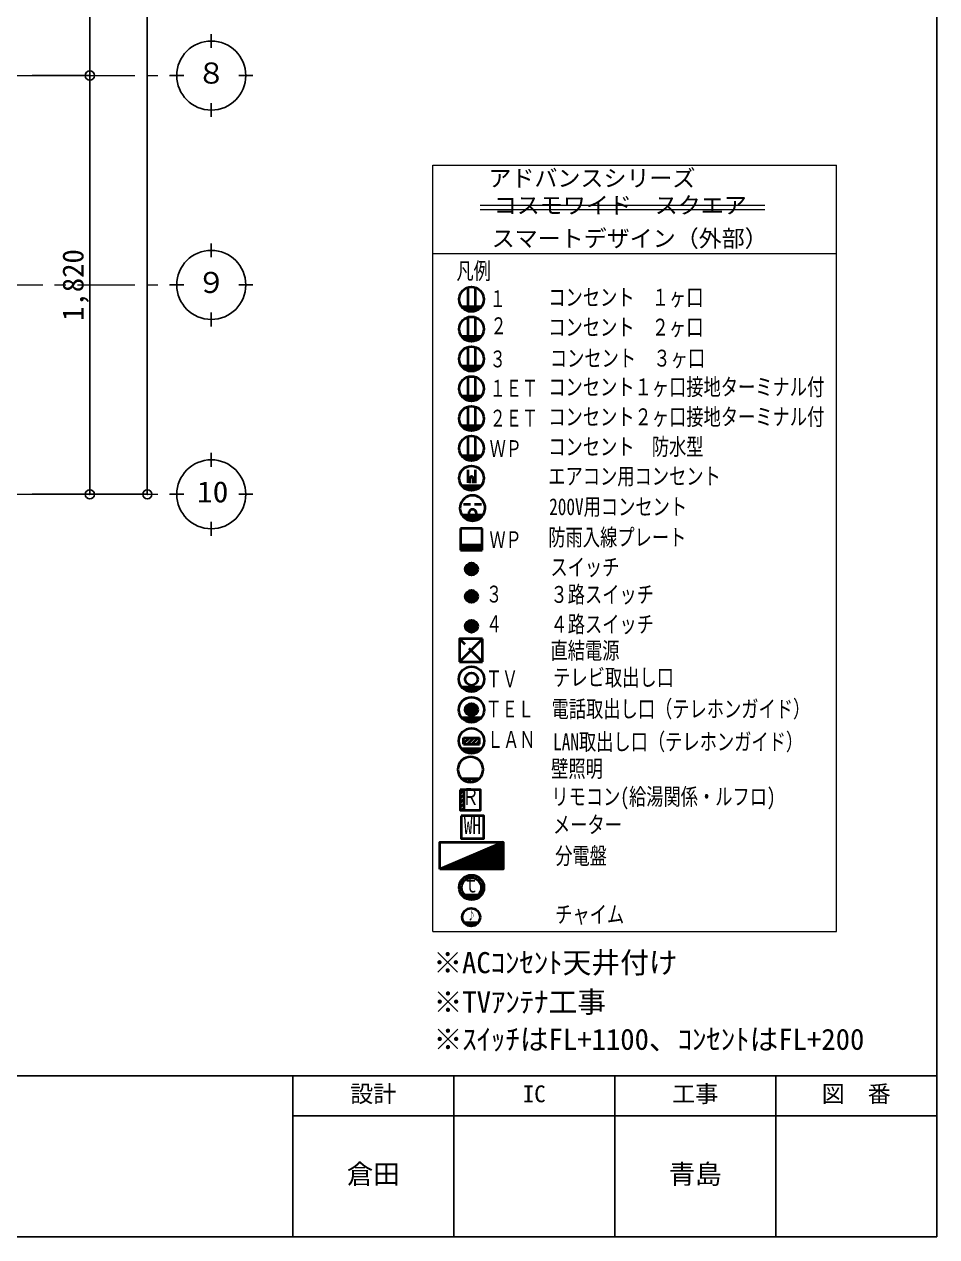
# Model space of a CAD drawing. Units: millimetres at full size, sheet at 1:50. Extents: x -21826 to 54909, y -26252 to 22610.
# Drawn here: x 7327 to 11294, y -6958 to -1688 of the extents above; entities that cross this region are included whole.
import ezdxf
from ezdxf.enums import TextEntityAlignment as Align

# ---------------------------------------------------------------- set-up
doc = ezdxf.new("R2010")
doc.units = ezdxf.units.MM
doc.header["$LTSCALE"] = 50
doc.header["$PDMODE"] = 32
doc.header["$PDSIZE"] = 40
doc.linetypes.add('CHAIN1', pattern=[8, 5, -1, 1, -1])
for name, color, linetype, lineweight in [('3-1_通り芯・通り番号', 7, 'Continuous', 25), ('3-A_文字', 7, 'Continuous', 25), ('3-F_寸法・方位', 7, 'Continuous', 25), ('F-8_図名（電気）', 3, 'Continuous', 40), ('F-F_図面枠（共通）', 7, 'Continuous', 25)]:
    doc.layers.add(name, color=color, linetype=linetype, lineweight=lineweight)
doc.styles.add('ＭＳ ゴシック', font='')
doc.styles.get('ＭＳ ゴシック').set_extended_font_data('MS Gothic')

msp = doc.modelspace()

# ---------------------------------------------------------------- linework, layer by layer
at = {"layer": '3-1_通り芯・通り番号'}
for p, q in [((8140.04, -1731.2), (8140.04, -1791.2)), ((8020.04, -1911.2), (7960.04, -1911.2)), ((8320.04, -1911.2), (8260.04, -1911.2)), ((8140.04, -2031.2), (8140.04, -2091.2)), ((8140.04, -2641.2), (8140.04, -2701.2)), ((8020.04, -2821.2), (7960.04, -2821.2)), ((8320.04, -2821.2), (8260.04, -2821.2)), ((8140.04, -2941.2), (8140.04, -3001.2)), ((8140.04, -3551.2), (8140.04, -3611.2)), ((8020.04, -3731.2), (7960.04, -3731.2)), ((8320.04, -3731.2), (8260.04, -3731.2)), ((8140.04, -3851.2), (8140.04, -3911.2))]:
    msp.add_line(p, q, dxfattribs=at)
at = {"layer": '3-1_通り芯・通り番号', "color": 1, "linetype": 'CHAIN1', "lineweight": 18}
for p, q in [((-7242.18, -1911.2), (7990.04, -1911.2)), ((-7242.18, -2821.2), (7990.04, -2821.2)), ((-7242.18, -3731.2), (7990.04, -3731.2))]:
    msp.add_line(p, q, dxfattribs=at)
at = {"layer": '3-1_通り芯・通り番号'}
for centre in [(8140.04, -1911.2), (8140.04, -2821.2), (8140.04, -3731.2)]:
    msp.add_circle(centre, 150, dxfattribs=at)
at = {"layer": '3-F_寸法・方位'}
for p, q in [((7862, 4458.8), (7862, -3731.2)), ((7612, -91.2), (7612, -1911.2)), ((7612, -1911.2), (7362, -1911.2)), ((7612, -1911.2), (7612, -3731.2)), ((7612, -3731.2), (7362, -3731.2)), ((7862, -3731.2), (7612, -3731.2))]:
    msp.add_line(p, q, dxfattribs=at)
for p in [(7612, -1911.2), (7612, -3731.2), (7862, -3731.2)]:
    msp.add_point(p, dxfattribs=at)
at = {"layer": 'F-8_図名（電気）', "color": 4, "lineweight": 9}
for p, q in [((9103.33, -2300.91), (10858.04, -2300.91)), ((9103.33, -5631.92), (9103.33, -2300.91)), ((9309.31, -2475.23), (10546.98, -2475.23)), ((9309.31, -2493.6), (10546.98, -2493.6)), ((9103.33, -2684.45), (10858.04, -2684.45))]:
    msp.add_line(p, q, dxfattribs=at)
at = {"layer": 'F-8_図名（電気）'}
for p, q in [((9255.22, -2832.18), (9255.22, -2915.75)), ((9287.49, -2832.18), (9287.49, -2915.75)), ((9314.38, -2915.75), (9228.33, -2915.75)), ((9306.93, -2923.82), (9235.78, -2923.82)), ((9294.8, -2931.89), (9247.91, -2931.89)), ((9255.22, -2961.77), (9255.22, -3045.35)), ((9287.49, -2961.77), (9287.49, -3045.35)), ((9314.38, -3045.35), (9228.33, -3045.35)), ((9306.93, -3053.42), (9235.78, -3053.42)), ((9294.8, -3061.49), (9247.91, -3061.49)), ((9255.22, -3091.38), (9255.22, -3174.95)), ((9287.49, -3091.38), (9287.49, -3174.95)), ((9314.38, -3174.95), (9228.33, -3174.95)), ((9306.93, -3183.02), (9235.78, -3183.02)), ((9294.8, -3191.09), (9247.91, -3191.09)), ((9255.22, -3220.97), (9255.22, -3304.55)), ((9287.49, -3220.97), (9287.49, -3304.55)), ((9314.38, -3304.55), (9228.33, -3304.55)), ((9306.93, -3312.62), (9235.78, -3312.62)), ((9294.8, -3320.69), (9247.91, -3320.69)), ((9255.22, -3350.58), (9255.22, -3434.15)), ((9287.49, -3350.58), (9287.49, -3434.15)), ((9314.38, -3434.15), (9228.33, -3434.15)), ((9306.93, -3442.22), (9235.78, -3442.22)), ((9294.8, -3450.29), (9247.91, -3450.29)), ((9255.22, -3480.17), (9255.22, -3563.75)), ((9287.49, -3480.17), (9287.49, -3563.75)), ((9314.38, -3563.75), (9228.33, -3563.75)), ((9306.93, -3571.82), (9235.78, -3571.82)), ((9294.8, -3579.89), (9247.91, -3579.89)), ((9255.22, -3624.99), (9255.22, -3681.33)), ((9287.49, -3624.99), (9287.49, -3682.16)), ((9264.89, -3661.54), (9264.89, -3682.16)), ((9277.98, -3662.16), (9277.98, -3682.16)), ((9228.32, -3693.35), (9314.38, -3693.35)), ((9235.78, -3701.42), (9306.93, -3701.42)), ((9247.91, -3709.49), (9294.8, -3709.49)), ((9236.37, -3774.47), (9267.72, -3774.47)), ((9284, -3774.47), (9315.35, -3774.47)), ((9229.48, -3820.09), (9322.59, -3820.09)), ((9230.45, -3821.59), (9321.62, -3821.59)), ((9232.71, -3824.72), (9319.36, -3824.72)), ((9235.34, -3827.86), (9316.73, -3827.86)), ((9238.41, -3830.99), (9313.66, -3830.99)), ((9242.04, -3834.13), (9310.03, -3834.13)), ((9246.44, -3837.26), (9305.63, -3837.26)), ((9252.03, -3840.4), (9300.04, -3840.4)), ((9260, -3843.53), (9292.07, -3843.53)), ((9224.29, -3879.65), (9224.29, -3973.77)), ((9318.42, -3879.65), (9224.29, -3879.65)), ((9318.42, -3973.77), (9318.42, -3879.65)), ((9318.42, -3952.26), (9224.29, -3952.26)), ((9318.42, -3960.33), (9224.29, -3960.33)), ((9318.42, -3968.39), (9224.29, -3968.39)), ((9224.29, -3973.77), (9318.42, -3973.77)), ((9298.24, -4056.31), (9244.46, -4056.31)), ((9297, -4048.24), (9245.7, -4048.24)), ((9292.87, -4040.18), (9249.84, -4040.18)), ((9283.08, -4032.11), (9259.63, -4032.11)), ((9297, -4064.38), (9245.7, -4064.38)), ((9292.87, -4072.45), (9249.84, -4072.45)), ((9283.08, -4080.51), (9259.63, -4080.51)), ((9292.87, -4159.06), (9249.84, -4159.06)), ((9283.08, -4151), (9259.63, -4151)), ((9298.24, -4175.2), (9244.46, -4175.2)), ((9297, -4167.13), (9245.7, -4167.13)), ((9297, -4183.27), (9245.7, -4183.27)), ((9292.87, -4191.33), (9249.84, -4191.33)), ((9283.08, -4199.4), (9259.63, -4199.4)), ((9298.24, -4304.8), (9244.46, -4304.8)), ((9297, -4296.73), (9245.7, -4296.73)), ((9297, -4312.87), (9245.7, -4312.87)), ((9292.87, -4288.66), (9249.84, -4288.66)), ((9292.87, -4320.93), (9249.84, -4320.93)), ((9283.08, -4280.6), (9259.63, -4280.6)), ((9219.66, -4359.64), (9219.66, -4459.69)), ((9219.66, -4459.69), (9319.7, -4359.64)), ((9283.08, -4329), (9259.63, -4329)), ((9319.7, -4459.69), (9319.7, -4359.64)), ((9259.25, -4399.24), (9319.7, -4459.69)), ((9219.66, -4459.69), (9319.7, -4459.69)), ((9227.35, -4567.65), (9315.35, -4567.65)), ((9234.97, -4575.9), (9307.73, -4575.9)), ((9247.38, -4584.15), (9295.33, -4584.15)), ((9243.85, -4667.67), (9298.85, -4667.67)), ((9245.12, -4659.42), (9297.58, -4659.42)), ((9245.12, -4675.92), (9297.58, -4675.92)), ((9249.35, -4651.17), (9293.35, -4651.17)), ((9249.35, -4684.17), (9293.35, -4684.17)), ((9259.36, -4642.92), (9283.34, -4642.92)), ((9227.35, -4700.67), (9315.35, -4700.67)), ((9234.97, -4708.92), (9307.73, -4708.92)), ((9247.38, -4717.17), (9295.33, -4717.17)), ((9259.36, -4692.42), (9283.34, -4692.42)), ((9236.15, -4816.55), (9236.15, -4789.05)), ((9236.15, -4789.05), (9306.55, -4789.05)), ((9242.62, -4789.05), (9236.15, -4795.51)), ((9262.06, -4789.05), (9236.15, -4814.96)), ((9281.51, -4789.05), (9254.01, -4816.55)), ((9300.95, -4789.05), (9273.45, -4816.55)), ((9306.55, -4816.55), (9306.55, -4789.05)), ((9227.35, -4835.8), (9315.36, -4835.8)), ((9234.97, -4844.04), (9307.73, -4844.04)), ((9236.15, -4816.55), (9306.55, -4816.55)), ((9306.55, -4802.89), (9292.9, -4816.55)), ((9247.38, -4852.3), (9295.33, -4852.3)), ((9227.82, -4966), (9267.1, -4966)), ((9230.15, -4968.25), (9232.4, -4966)), ((9241.61, -4976.24), (9251.85, -4966)), ((9255.94, -4981.36), (9271.29, -4966)), ((9267.1, -4966), (9306.37, -4966)), ((9274.78, -4981.96), (9290.74, -4966)), ((9222.77, -5033.12), (9239.27, -5016.62)), ((9222.77, -5052.57), (9239.27, -5036.07)), ((9222.77, -5072.01), (9239.27, -5055.51)), ((9222.77, -5091.46), (9239.27, -5074.96)), ((9229.97, -5103.71), (9239.27, -5094.4)), ((9408.85, -5243.11), (9133.85, -5360.97)), ((9353.99, -5266.62), (9408.85, -5266.62)), ((9372.32, -5258.77), (9408.85, -5258.77)), ((9390.64, -5250.92), (9408.85, -5250.92)), ((9225.74, -5321.59), (9408.85, -5321.59)), ((9244.06, -5313.74), (9408.85, -5313.74)), ((9262.38, -5305.89), (9408.85, -5305.89)), ((9280.7, -5298.03), (9408.85, -5298.03)), ((9299.03, -5290.18), (9408.85, -5290.18)), ((9317.35, -5282.33), (9408.85, -5282.33)), ((9335.67, -5274.48), (9408.85, -5274.48)), ((9152.44, -5353), (9408.85, -5353)), ((9170.77, -5345.15), (9408.85, -5345.15)), ((9189.09, -5337.3), (9408.85, -5337.3)), ((9207.41, -5329.44), (9408.85, -5329.44)), ((9228.71, -5472.14), (9314.76, -5472.14)), ((9236.16, -5480.21), (9307.31, -5480.21)), ((9248.29, -5488.28), (9295.18, -5488.28)), ((9238.73, -5592.21), (9300.69, -5592.21)), ((9244.09, -5598.02), (9295.32, -5598.02)), ((9252.83, -5603.83), (9286.59, -5603.83))]:
    msp.add_line(p, q, dxfattribs=at)
at = {"layer": 'F-8_図名（電気）', "color": 4, "lineweight": 9}
msp.add_lwpolyline([(9103.33, -5631.92), (10858.04, -5631.92), (10858.04, -2300.91)], dxfattribs=at)
at = {"layer": 'F-8_図名（電気）'}
for points in [[(9319.7, -4359.64), (9219.66, -4359.64), (9242.46, -4382.44)], [(9239.27, -5103.71), (9239.27, -5059.71), (9239.27, -5015.71)]]:
    msp.add_lwpolyline(points, dxfattribs=at)
for points in [[(9222.77, -5015.71), (9222.77, -5103.71), (9310.77, -5103.71), (9310.77, -5015.71)], [(9226.06, -5129.3), (9226.06, -5227.84), (9324.61, -5227.84), (9324.61, -5129.3)], [(9133.85, -5360.97), (9133.85, -5243.11), (9408.85, -5243.11), (9408.85, -5360.97)]]:
    msp.add_lwpolyline(points, close=True, dxfattribs=at)
for centre, radius in [((9271.35, -2883.48), 53.78), ((9271.35, -3013.08), 53.78), ((9271.35, -3142.68), 53.78), ((9271.35, -3272.28), 53.78), ((9271.35, -3401.88), 53.78), ((9271.35, -3531.48), 53.78), ((9271.35, -3661.08), 53.78), ((9271.35, -4056.31), 26.89), ((9271.35, -4175.2), 26.89), ((9271.35, -4304.8), 26.89), ((9271.35, -4534.65), 55), ((9271.35, -4534.65), 27.5), ((9271.35, -4667.67), 55), ((9271.35, -4667.67), 27.5), ((9271.35, -4802.8), 55), ((9271.73, -5439.87), 53.78), ((9270.94, -5440.68), 43.03), ((9269.71, -5568.98), 38.72)]:
    msp.add_circle(centre, radius, dxfattribs=at)
for centre, radius, start, end in [((9271.49, -3660.71), 6.65, 347.46851, 187.12904), ((9276.03, -3791.07), 54.86, 328.0536, 211.94655), ((9276.03, -3791.07), 54.86, 211.94655, 328.05345), ((9276.03, -3813.43), 16.62, 336.37062, 203.62936), ((9267.1, -4927.5), 55, 315.5731, 224.42674), ((9267.1, -4927.5), 55, 224.42703, 315.5731)]:
    msp.add_arc(centre, radius, start, end, dxfattribs=at)
at = {"layer": 'F-F_図面枠（共通）'}
for p, q in [((11294.26, 6841.87), (11294.26, -6958.13)), ((-8505.74, -6258.13), (11294.26, -6258.13)), ((8494.26, -6258.13), (8494.26, -6958.13)), ((9194.26, -6258.13), (9194.26, -6958.13)), ((9894.26, -6258.13), (9894.26, -6958.13)), ((10594.26, -6258.13), (10594.26, -6958.13)), ((8494.26, -6433.13), (11294.26, -6433.13)), ((-8505.74, -6958.13), (11294.26, -6958.13))]:
    msp.add_line(p, q, dxfattribs=at)

# ---------------------------------------------------------------- texts
at = {"layer": '3-A_文字', "style": 'ＭＳ ゴシック'}
for s, p in [('８', (8077.54, -1973.7)), ('９', (8077.54, -2883.7))]:
    msp.add_text(s, height=91.64, dxfattribs=at).set_placement(p, align=Align.BOTTOM_LEFT)
at = {"layer": '3-A_文字', "style": 'ＭＳ ゴシック', "width": 1.1}
msp.add_text('10', height=91.64, dxfattribs=at).set_placement((8077.54, -3793.7), align=Align.BOTTOM_LEFT)
at = {"layer": '3-F_寸法・方位', "style": 'ＭＳ ゴシック'}
msp.add_text('1,820', height=91.64, rotation=90, dxfattribs=at).set_placement((7612, -2977.45), align=Align.BOTTOM_LEFT)
at = {"layer": 'F-8_図名（電気）', "color": 4, "style": 'ＭＳ ゴシック'}
for s, p in [('アドバンスシリーズ', (9345.06, -2415.77)), ('コスモワイド\u3000スクエア', (9368.45, -2533.36)), ('スマートデザイン（外部）', (9359.36, -2677.54))]:
    msp.add_text(s, height=73.31, dxfattribs=at).set_placement(p, align=Align.BOTTOM_LEFT)
for s, height, width, p in [('凡例', 73.31, 0.75, (9205.87, -2818.75)), ('１', 73.31, 0.7, (9350.49, -2939.53)), ('コンセント\u3000１ヶ口', 73.31, 0.75, (9605.38, -2933.32)), ('２', 73.31, 0.7, (9354.33, -3057.29)), ('コンセント\u3000２ヶ口', 73.31, 0.75, (9605.38, -3063.24)), ('３', 73.31, 0.7, (9350.49, -3201.53)), ('コンセント\u3000３ヶ口', 73.31, 0.75, (9612.17, -3198.13)), ('１ＥＴ', 73.31, 0.7, (9350.49, -3328.98)), ('コンセント１ヶ口接地ターミナル付', 73.31, 0.75, (9605.38, -3323.09)), ('２ＥＴ', 73.31, 0.7, (9350.49, -3458.9)), ('コンセント２ヶ口接地ターミナル付', 73.31, 0.75, (9605.38, -3453.01)), ('コンセント\u3000防水型', 73.31, 0.75, (9605.38, -3582.94)), ('ＷＰ', 73.31, 0.7, (9350.49, -3591.31)), ('エアコン用コンセント', 73.31, 0.75, (9605.38, -3710.92)), ('200V用コンセント', 73.31, 0.75, (9609.19, -3843.7)), ('ＷＰ', 73.31, 0.7, (9349.63, -3987.21)), ('防雨入線プレート', 73.31, 0.75, (9605.38, -3976.55)), ('スイッチ', 73.31, 0.75, (9614.75, -4106.15)), ('３', 73.31, 0.7, (9334.65, -4223.54)), ('３路スイッチ', 73.31, 0.75, (9614.75, -4225.04)), ('４', 73.31, 0.7, (9334.65, -4353.14)), ('４路スイッチ', 73.31, 0.75, (9614.75, -4354.64)), ('直結電源', 73.31, 0.75, (9614.75, -4469.06)), ('ＴＶ', 73.31, 0.7, (9333.66, -4592.48)), ('テレビ取出し口', 73.31, 0.75, (9626.53, -4585.3)), ('ＴＥＬ', 73.31, 0.7, (9332.82, -4722.89)), ('電話取出し口（テレホンガイド）', 73.31, 0.75, (9619.35, -4722.67)), ('ＬＡＮ', 73.31, 0.7, (9339.22, -4855.38)), ('LAN取出し口（テレホンガイド）', 73.31, 0.75, (9626.33, -4865.3)), ('壁照明', 73.31, 0.75, (9617.55, -4982.5)), ('リモコン(給湯関係・ルフロ)', 73.31, 0.75, (9618.7, -5103.71)), ('Ｒ', 73.31, 0.75, (9229.52, -5103.69)), ('WH', 73.31, 0.75, (9238.28, -5229.75)), ('メーター', 73.31, 0.75, (9625.61, -5225.75)), ('分電盤', 73.31, 0.75, (9635.23, -5360.97)), ('ｔ', 73.31, 0.7, (9234.15, -5483.44)), ('チャイム', 73.31, 0.75, (9635.23, -5615.6)), ('♪', 36.66, 0.7, (9253.89, -5591.03))]:
    msp.add_text(s, height=height, dxfattribs=dict(at, width=width)).set_placement(p, align=Align.BOTTOM_LEFT)
at = {"layer": 'F-8_図名（電気）', "color": 7, "style": 'ＭＳ ゴシック'}
for s, p in [('※ACｺﾝｾﾝﾄ天井付け', (9105.34, -5840.07)), ('※TVｱﾝﾃﾅ工事', (9106.52, -6011.17)), ('※ｽｲｯﾁはFL+1100、ｺﾝｾﾝﾄはFL+200', (9106.52, -6173.23))]:
    msp.add_text(s, height=91.64, dxfattribs=at).set_placement(p, align=Align.BOTTOM_LEFT)
at = {"layer": 'F-F_図面枠（共通）', "style": 'ＭＳ ゴシック'}
for s, height, p in [('設計', 73.31, (8744.26, -6395.63)), ('IC', 73.31, (9494.26, -6395.63)), ('工事', 73.31, (10144.26, -6395.63)), ('図\u3000番', 73.31, (10794.26, -6395.63)), ('倉田', 84.31, (8729.26, -6753.13)), ('青島', 84.31, (10129.26, -6753.13))]:
    msp.add_text(s, height=height, dxfattribs=at).set_placement(p, align=Align.BOTTOM_LEFT)

doc.saveas('drawing.dxf')
